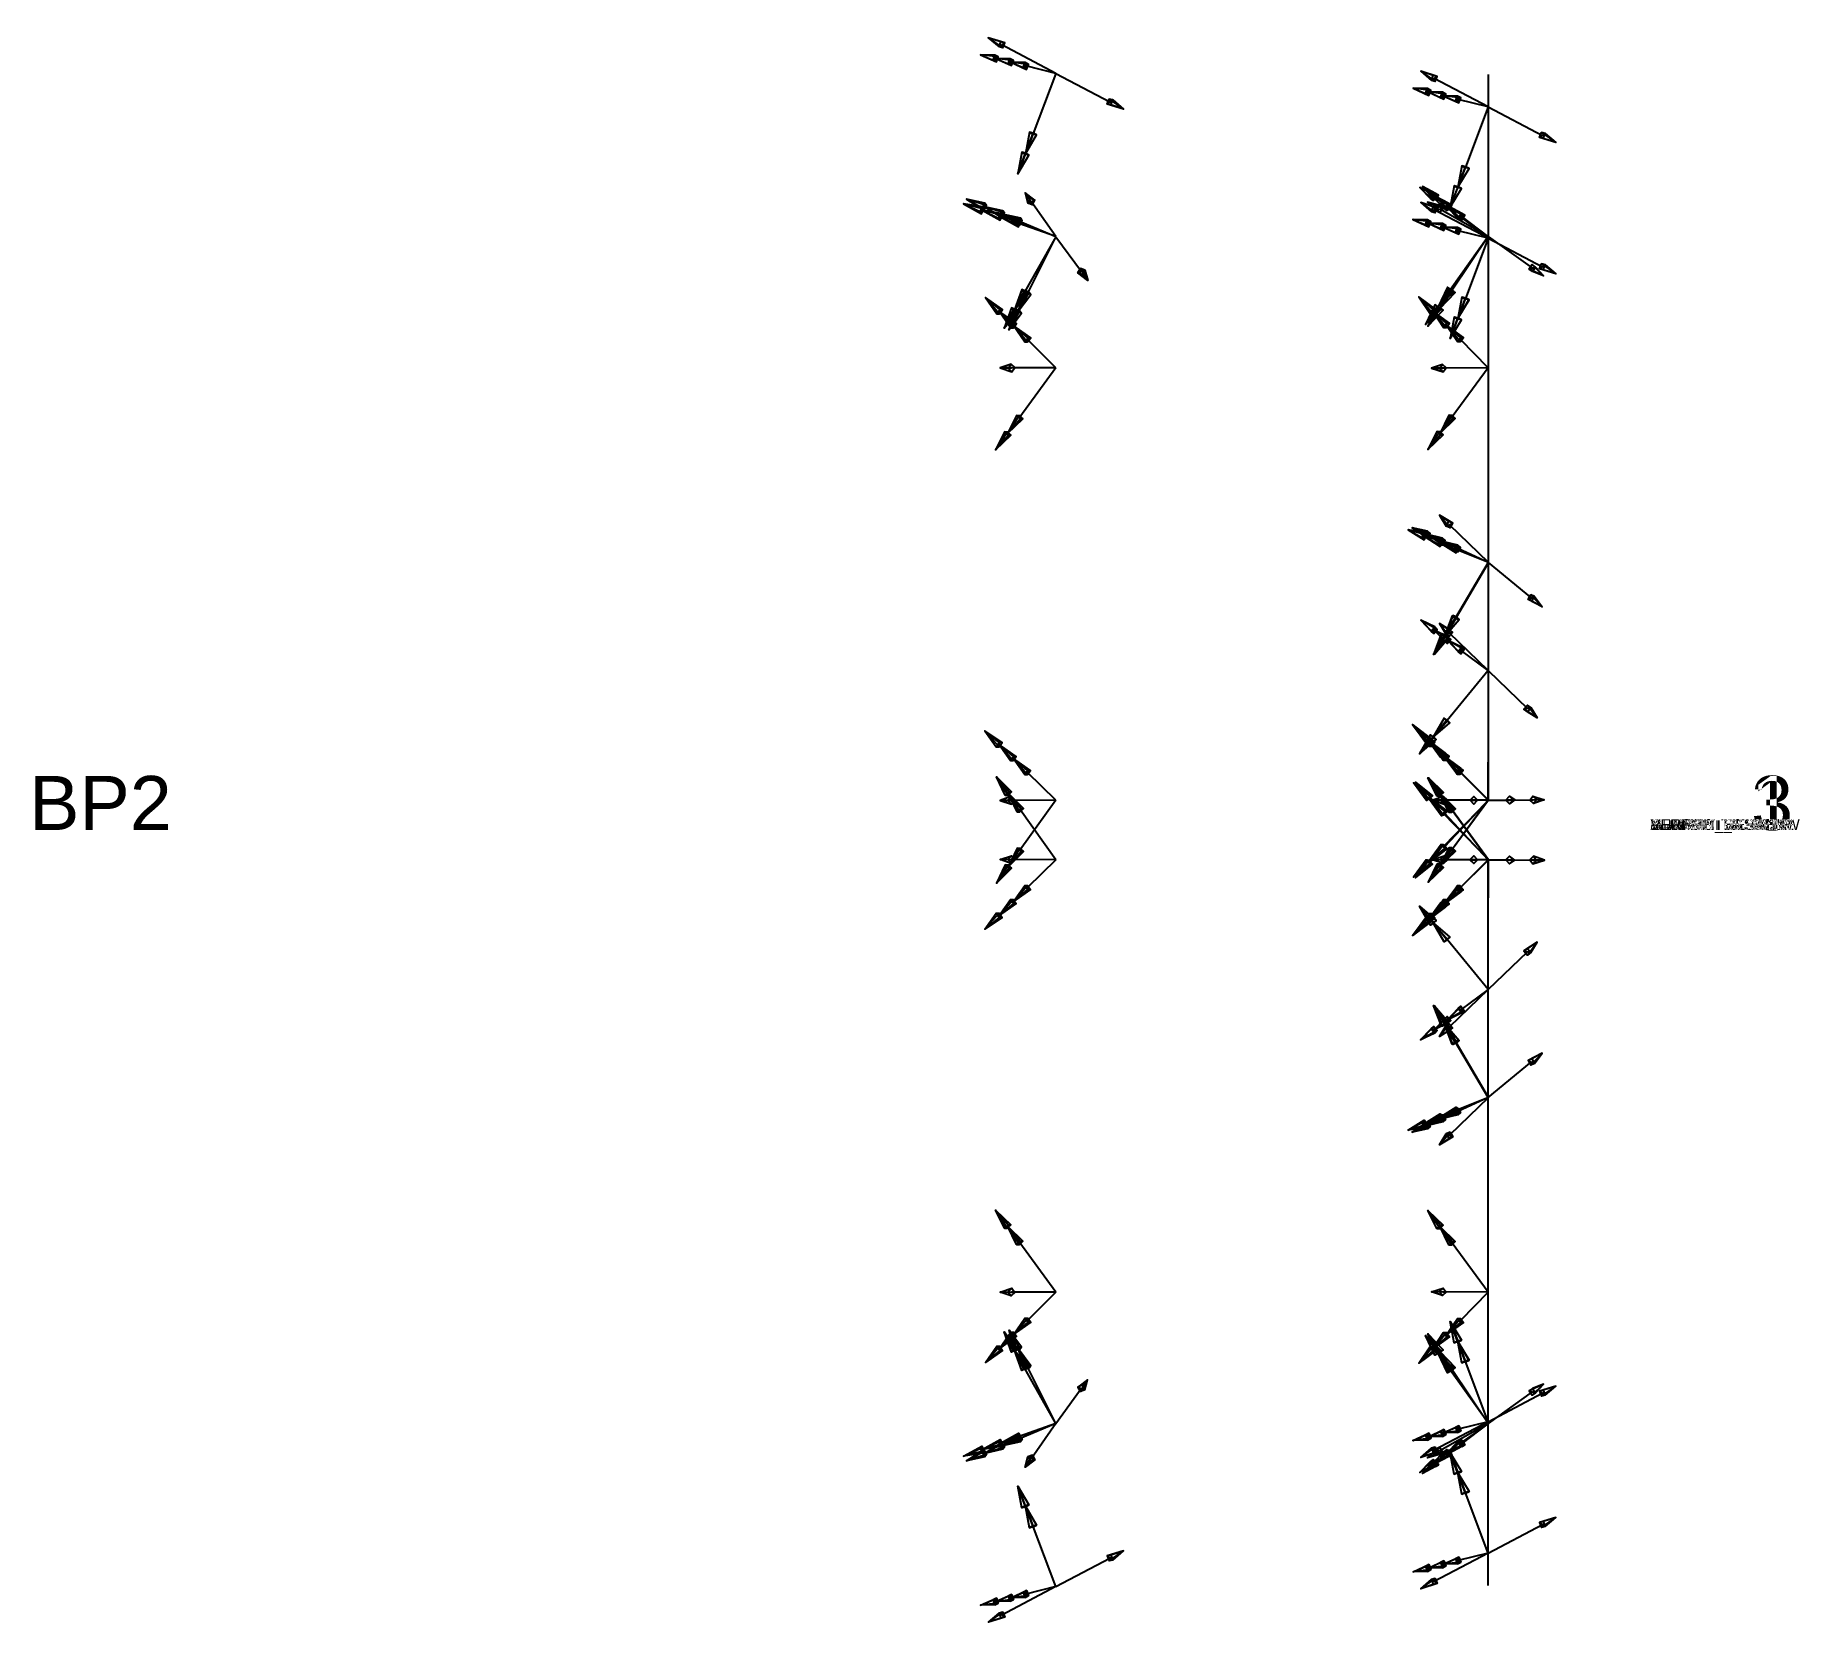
# Model space of a CAD drawing. Header units: millimetres. Extents: x -5495 to 14, y -74 to 74.
# Drawn here: x -149.4 to 13.8, y -73.5 to 73.5 of the extents above.
import ezdxf

# ---------------------------------------------------------------- set-up
doc = ezdxf.new("R2010")
doc.units = ezdxf.units.MM
for name, color, linetype in [('AutoDetect_1_1', 1, 'Continuous'), ('AutoDetect_1_2', 1, 'Continuous'), ('AutoDetect_1_4', 1, 'Continuous'), ('AutoDetect_2_0', 1, 'Continuous'), ('AutoDetect_2_3', 1, 'Continuous'), ('AutoDetect_2_5', 1, 'Continuous'), ('Kopfplatte_GS_ID_GUID_4A2334BB_F435_4481_8FB3_65368E905426', 1, 'Continuous')]:
    doc.layers.add(name, color=color, linetype=linetype)
doc.styles.get("Standard").update_dxf_attribs({"font": 'arial.ttf'})

# ---------------------------------------------------------------- blocks, each defined once
blk = doc.blocks.new('Kontrollpunkt')
at = {"color": 0}
for q in [(0, 6), (8, 0), (0, 0, 4)]:
    blk.add_line((0, 0), q, dxfattribs=at)
for points in [[(0.25, 8, -0.25), (-0.25, 8, -0.25), (-0.25, 8, 0.25), (0, 10, 0), (-0.25, 8, -0.25), (0.25, 8, 0.25), (0, 10, 0), (0.25, 8, -0.25), (0.25, 8, 0.25), (-0.25, 8, 0.25)], [(0.25, 6, -0.25), (-0.25, 6, -0.25), (-0.25, 6, 0.25), (0, 8, 0), (-0.25, 6, -0.25), (0.25, 6, 0.25), (0, 8, 0), (0.25, 6, -0.25), (0.25, 6, 0.25), (-0.25, 6, 0.25)], [(0.25, 0.25, 4), (-0.25, 0.25, 4), (-0.25, -0.25, 4), (0, 0, 6), (-0.25, 0.25, 4), (0.25, -0.25, 4), (0, 0, 6), (0.25, 0.25, 4), (0.25, -0.25, 4), (-0.25, -0.25, 4)], [(0.25, 0.25, 6), (-0.25, 0.25, 6), (-0.25, -0.25, 6), (0, 0, 8), (-0.25, 0.25, 6), (0.25, -0.25, 6), (0, 0, 8), (0.25, 0.25, 6), (0.25, -0.25, 6), (-0.25, -0.25, 6)], [(0.25, 0.25, 8), (-0.25, 0.25, 8), (-0.25, -0.25, 8), (0, 0, 10), (-0.25, 0.25, 8), (0.25, -0.25, 8), (0, 0, 10), (0.25, 0.25, 8), (0.25, -0.25, 8), (-0.25, -0.25, 8)], [(8, 0.25, -0.25), (8, 0.25, 0.25), (8, -0.25, 0.25), (10, 0, 0), (8, 0.25, 0.25), (8, -0.25, -0.25), (10, 0, 0), (8, 0.25, -0.25), (8, -0.25, -0.25), (8, -0.25, 0.25)]]:
    blk.add_polyline3d(points, dxfattribs=at)

msp = doc.modelspace()

# ---------------------------------------------------------------- linework, layer by layer
at = {"layer": 'AutoDetect_1_1', "color": 1}
msp.add_line((-15, -2.75, -312.5), (-15, -2.75, -404.5), dxfattribs=at)
at = {"layer": 'AutoDetect_1_1', "color": 1, "extrusion": (-1, 0, 0)}
for centre, start, end in [((14.75, -312.5, 15), 135, 180), ((14.75, -404.5, 15), 180, 225)]:
    msp.add_arc(centre, 12, start, end, dxfattribs=at)
at = {"layer": 'AutoDetect_1_2', "color": 1}
msp.add_line((-15, -69.9, -300.5), (-15, -14.75, -300.5), dxfattribs=at)
at = {"layer": 'AutoDetect_1_2', "color": 1, "extrusion": (-1, 0, 0)}
msp.add_arc((14.75, -312.5, 15), 12, 90, 135, dxfattribs=at)
at = {"layer": 'AutoDetect_1_4', "color": 1}
msp.add_line((-15, -69.9, -416.5), (-15, -14.75, -416.5), dxfattribs=at)
at = {"layer": 'AutoDetect_1_4', "color": 1, "extrusion": (1, 0, 0)}
msp.add_arc((-14.75, -404.5, -15), 12, 270, 315, dxfattribs=at)
at = {"layer": 'AutoDetect_2_0', "color": 1}
msp.add_line((-15, 2.75, -404.5), (-15, 2.75, -312.5), dxfattribs=at)
at = {"layer": 'AutoDetect_2_0', "color": 1, "extrusion": (-1, 0, 0)}
for centre, start, end in [((-14.75, -404.5, 15), 315, 0), ((-14.75, -312.5, 15), 0, 45)]:
    msp.add_arc(centre, 12, start, end, dxfattribs=at)
at = {"layer": 'AutoDetect_2_3', "color": 1}
msp.add_line((-15, 69.9, -300.5), (-15, 14.75, -300.5), dxfattribs=at)
at = {"layer": 'AutoDetect_2_3', "color": 1, "extrusion": (1, 0, 0)}
msp.add_arc((14.75, -312.5, -15), 12, 90, 135, dxfattribs=at)
at = {"layer": 'AutoDetect_2_5', "color": 1}
msp.add_line((-15, 69.9, -416.5), (-15, 14.75, -416.5), dxfattribs=at)
at = {"layer": 'AutoDetect_2_5', "color": 1, "extrusion": (-1, 0, 0)}
msp.add_arc((-14.75, -404.5, 15), 12, 270, 315, dxfattribs=at)

# ---------------------------------------------------------------- block references
at = {"layer": 'AutoDetect_1_1', "color": 1, "extrusion": (-0.656791, -0.642788, -0.394271), "rotation": 111.2966895998612}
msp.add_blockref('Kontrollpunkt', (-36.5, -298.5, 172.93), dxfattribs=at)
at = {"layer": 'AutoDetect_1_1', "color": 1, "extrusion": (-0.650895, -0.650895, -0.390731), "rotation": 111.3421348077551}
for p in [(-8.66, -282.75, 133.66), (-8.66, -249.6, 181.04)]:
    msp.add_blockref('Kontrollpunkt', p, dxfattribs=at)
at = {"layer": 'AutoDetect_1_1', "color": 1, "extrusion": (-0.701985, -0.701985, -0.120137), "rotation": 96.85050227771191}
msp.add_blockref('Kontrollpunkt', (-8.66, -308.73, 50), dxfattribs=at)
at = {"layer": 'AutoDetect_1_1', "color": 1, "extrusion": (-0.696364, -0.696364, 0.173648), "rotation": 79.91572676528432}
for p in [(-8.66, -349.32, -48.85), (-8.66, -390.69, -56.14)]:
    msp.add_blockref('Kontrollpunkt', p, dxfattribs=at)
at = {"layer": 'AutoDetect_1_1', "color": 1, "extrusion": (-0.650895, -0.650895, 0.390731), "rotation": 68.30110859757778}
msp.add_blockref('Kontrollpunkt', (-8.66, -377.25, -146.5), dxfattribs=at)
at = {"layer": 'AutoDetect_1_1', "color": 1, "extrusion": (-0.642788, -0.656791, -0.394271), "rotation": 112.1474819393035}
msp.add_blockref('Kontrollpunkt', (19.18, -298.57, 172.76), dxfattribs=at)
at = {"layer": 'AutoDetect_1_2', "color": 1, "extrusion": (-0.625307, -0.466885, -0.625307), "rotation": 85.47377112362689}
msp.add_blockref('Kontrollpunkt', (2.84, -221.47, 204.17), dxfattribs=at)
at = {"layer": 'AutoDetect_1_2', "color": 1, "extrusion": (-0.740923, -0.303346, -0.599178), "rotation": 76.48101388526507}
msp.add_blockref('Kontrollpunkt', (17.22, -226.65, 198.67), dxfattribs=at)
at = {"layer": 'AutoDetect_1_2', "color": 1, "extrusion": (-0.696364, -0.173648, -0.696364)}
for p, rotation in [((49.49, -196.31, 229.21), 80.28160008389143), ((61.28, -194.26, 231.32), 80.28160008389149), ((54.61, -163.62, 256.72), 80.28160008389149)]:
    msp.add_blockref('Kontrollpunkt', p, dxfattribs=dict(at, rotation=rotation))
at = {"layer": 'AutoDetect_1_2', "color": 1, "extrusion": (-0.85426, -0.303682, -0.421921), "rotation": 73.36915668315537}
msp.add_blockref('Kontrollpunkt', (33.31, -242.82, 190.44), dxfattribs=at)
at = {"layer": 'AutoDetect_1_2', "color": 1, "extrusion": (-0.610124, -0.46354, -0.642557), "rotation": 94.97197102475062}
msp.add_blockref('Kontrollpunkt', (34.64, -231.89, 253.39), dxfattribs=at)
at = {"layer": 'AutoDetect_1_4', "color": 1, "extrusion": (-0.625307, -0.466886, 0.625307), "rotation": 94.52623200947264}
msp.add_blockref('Kontrollpunkt', (2.84, -338.06, -244.17), dxfattribs=at)
at = {"layer": 'AutoDetect_1_4', "color": 1, "extrusion": (-0.704353, -0.321822, 0.632706), "rotation": 99.61731192292615}
msp.add_blockref('Kontrollpunkt', (16.28, -337.67, -244.99), dxfattribs=at)
at = {"layer": 'AutoDetect_1_4', "color": 1, "extrusion": (-0.827146, -0.346958, 0.442097), "rotation": 105.0094361345253}
msp.add_blockref('Kontrollpunkt', (29.35, -405.4, -119.59), dxfattribs=at)
at = {"layer": 'AutoDetect_1_4', "color": 1, "extrusion": (-0.696364, -0.173648, 0.696364), "rotation": 99.71839991610851}
for p in [(49.49, -318.28, -270.08), (61.28, -320.32, -267.97), (54.61, -350.96, -242.57)]:
    msp.add_blockref('Kontrollpunkt', p, dxfattribs=at)
at = {"layer": 'AutoDetect_1_4', "color": 1, "extrusion": (-0.634639, -0.453477, 0.625773), "rotation": 89.9938268501827}
msp.add_blockref('Kontrollpunkt', (35.95, -321.28, -201.19), dxfattribs=at)
at = {"layer": 'AutoDetect_2_0', "color": 1, "extrusion": (-0.650895, 0.650895, 0.390731), "rotation": 291.3421348077552}
for p in [(8.66, -410.4, -99.11), (8.66, -377.25, -146.5)]:
    msp.add_blockref('Kontrollpunkt', p, dxfattribs=at)
at = {"layer": 'AutoDetect_2_0', "color": 1, "extrusion": (-0.642788, 0.656791, 0.394271), "rotation": 292.1474819393034}
msp.add_blockref('Kontrollpunkt', (-19.18, -360.35, -109.93), dxfattribs=at)
at = {"layer": 'AutoDetect_2_0', "color": 1, "extrusion": (-0.656791, 0.642788, 0.394271), "rotation": 291.2966895998612}
msp.add_blockref('Kontrollpunkt', (36.5, -360.42, -109.76), dxfattribs=at)
at = {"layer": 'AutoDetect_2_0', "color": 1, "extrusion": (-0.701985, 0.701985, 0.120137), "rotation": 276.8505022777119}
msp.add_blockref('Kontrollpunkt', (8.66, -403.08, -36.14), dxfattribs=at)
at = {"layer": 'AutoDetect_2_0', "color": 1, "extrusion": (-0.696364, 0.696364, -0.173648), "rotation": 259.9157267652843}
for p in [(8.66, -356.78, 75.66), (8.66, -315.42, 68.36)]:
    msp.add_blockref('Kontrollpunkt', p, dxfattribs=at)
at = {"layer": 'AutoDetect_2_0', "color": 1, "extrusion": (-0.650895, 0.650895, -0.390731), "rotation": 248.3011085975778}
msp.add_blockref('Kontrollpunkt', (8.66, -282.75, 133.66), dxfattribs=at)
at = {"layer": 'AutoDetect_2_3', "color": 1, "extrusion": (-0.696364, 0.173648, -0.696364), "rotation": 279.7183999161086}
for p in [(-54.61, -163.62, 256.72), (-61.28, -194.26, 231.32), (-49.49, -196.31, 229.21)]:
    msp.add_blockref('Kontrollpunkt', p, dxfattribs=at)
at = {"layer": 'AutoDetect_2_3', "color": 1, "extrusion": (-0.634639, 0.453477, -0.625773), "rotation": 269.9938593876249}
msp.add_blockref('Kontrollpunkt', (-35.95, -237.98, 247.49), dxfattribs=at)
at = {"layer": 'AutoDetect_2_3', "color": 1, "extrusion": (-0.827146, 0.346957, -0.442097), "rotation": 285.0094250324889}
msp.add_blockref('Kontrollpunkt', (-29.35, -237.73, 197.39), dxfattribs=at)
at = {"layer": 'AutoDetect_2_3', "color": 1, "extrusion": (-0.704351, 0.321821, -0.632709), "rotation": 279.6170876043079}
msp.add_blockref('Kontrollpunkt', (-16.28, -217.56, 208.66), dxfattribs=at)
at = {"layer": 'AutoDetect_2_3', "color": 1, "extrusion": (-0.625307, 0.466886, -0.625307), "rotation": 274.526231555714}
msp.add_blockref('Kontrollpunkt', (-2.84, -221.47, 204.17), dxfattribs=at)
at = {"layer": 'AutoDetect_2_5', "color": 1, "extrusion": (-0.696364, 0.173648, 0.696364), "rotation": 260.2816000838915}
for p in [(-54.61, -350.96, -242.57), (-61.28, -320.32, -267.97), (-49.49, -318.28, -270.08)]:
    msp.add_blockref('Kontrollpunkt', p, dxfattribs=at)
at = {"layer": 'AutoDetect_2_5', "color": 1, "extrusion": (-0.854261, 0.303681, 0.42192), "rotation": 253.3690658291382}
msp.add_blockref('Kontrollpunkt', (-33.31, -407.24, -112.07), dxfattribs=at)
at = {"layer": 'AutoDetect_2_5', "color": 1, "extrusion": (-0.610124, 0.46354, 0.642557), "rotation": 274.9719598737763}
msp.add_blockref('Kontrollpunkt', (-34.64, -317.5, -207.32), dxfattribs=at)
at = {"layer": 'AutoDetect_2_5', "color": 1, "extrusion": (-0.740924, 0.303346, 0.599177), "rotation": 256.4809511534272}
msp.add_blockref('Kontrollpunkt', (-17.22, -347.39, -230.94), dxfattribs=at)
at = {"layer": 'AutoDetect_2_5', "color": 1, "extrusion": (-0.625307, 0.466887, 0.625307), "rotation": 265.473756737611}
msp.add_blockref('Kontrollpunkt', (-2.84, -338.06, -244.17), dxfattribs=at)

# ---------------------------------------------------------------- texts
for tag, s, height, flags in [('ABLPKT2', '2 0.0000 0.0000 0.0000 0.0000 0.0000 0.0000 ', 0.5, 3), ('ABLPKT3', '3 0.0000 0.0000 0.0000 0.0000 0.0000 0.0000 ', 0.5, 3), ('ABLPKT6', '6 0.0000 0.0000 0.0000 0.0000 0.0000 0.0000 ', 0.5, 3), ('ABLPKT1', '1 0.0000 0.0000 0.0000 0.0000 0.0000 0.0000 ', 0.5, 3), ('ABLPKT4', '4 0.0000 0.0000 0.0000 0.0000 0.0000 0.0000 ', 0.5, 3), ('ABLPKT5', '5 0.0000 0.0000 0.0000 0.0000 0.0000 0.0000 ', 0.5, 3), ('VERF', 'AutoCAM', 1, 3), ('GRFPKT1', '1 0.0000 0.0000 0.0000 0.0000 0.0000 0.0000 ', 0.5, 3), ('GRFPKT2', '2 0.0000 0.0000 0.0000 0.0000 0.0000 0.0000 ', 0.5, 3), ('GRFPKT3', '3 0.0000 0.0000 0.0000 0.0000 0.0000 0.0000 ', 0.5, 3), ('GRFPKT4', '4 0.0000 0.0000 0.0000 0.0000 0.0000 0.0000 ', 0.5, 3), ('GRFPKT5', '5 0.0000 0.0000 0.0000 0.0000 0.0000 0.0000 ', 0.5, 3), ('GRFPKT6', '6 0.0000 0.0000 0.0000 0.0000 0.0000 0.0000 ', 0.5, 3), ('GEWICHT', '  10.0000', 1, 3), ('REFO', '6D7D', 1, 9), ('MAX_ROT_GESCHW', ' 100.0000', 1, 3), ('MAX_ROT_VERZOE', '  10.0000', 1, 3), ('MAX_ROT_BESCHL', '  10.0000', 1, 3), ('MAX_LIN_VERZOE', '  10.0000', 1, 3), ('MAX_LIN_BESCHL', '  10.0000', 1, 3), ('MAX_LIN_GESCHW', ' 100.0000', 1, 3), ('KURZB', '', 1, 3), ('DATUM', '25.5.2022', 1, 3), ('ELETYP', 'WERKSTUECK', 1, 3), ('NAME', '20102', 1, 3)]:
    msp.add_attdef(tag, (0, 0), s, height=height, dxfattribs=dict(flags=flags))
at = {"layer": 'Kopfplatte_GS_ID_GUID_4A2334BB_F435_4481_8FB3_65368E905426', "color": 5}
for s, p in [('BP2', (-150, 0)), ('BP3', (0, 0, -70)), ('BP1', (0, 0))]:
    msp.add_text(s, height=5, dxfattribs=at).set_placement(p)

doc.saveas('drawing.dxf')
